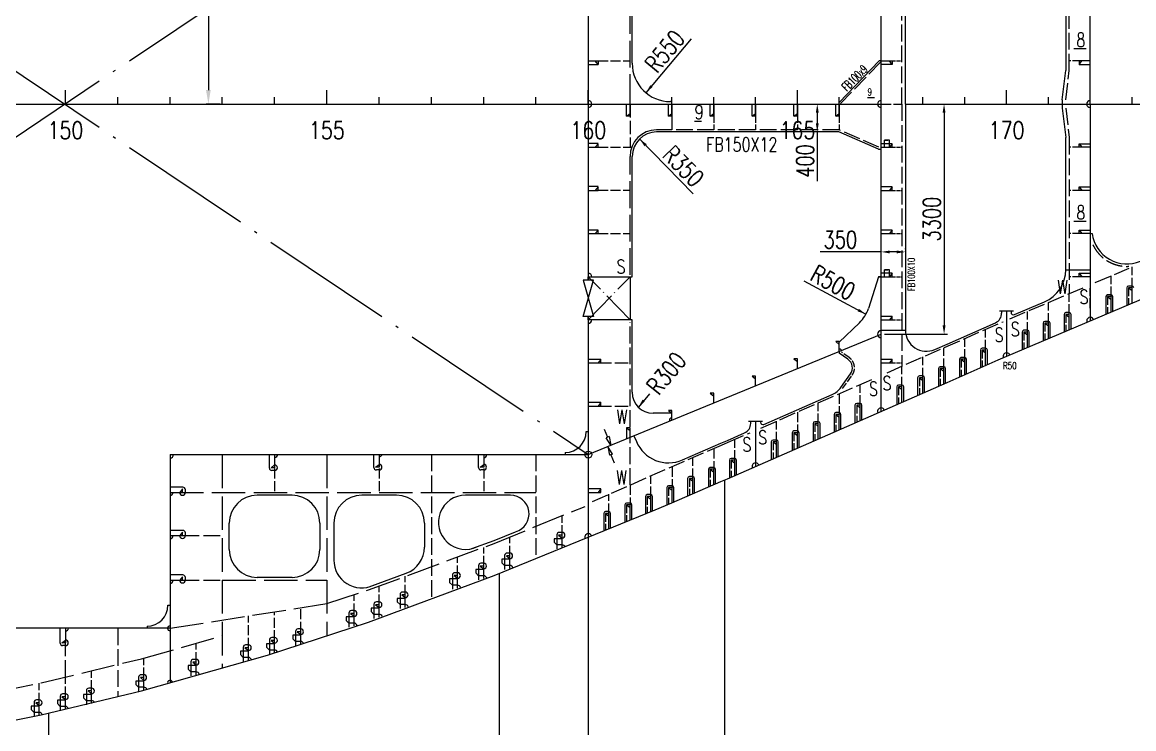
# Model space of a CAD drawing. Extents: x 444792 to 563892, y 548457 to 594763.
# Drawn here: x 537080 to 553025, y 564069 to 574205 of the extents above; entities that cross this region are included whole.
import ezdxf
from ezdxf.enums import TextEntityAlignment as Align

# ---------------------------------------------------------------- set-up
doc = ezdxf.new("R2010")
doc.units = 0
doc.header["$LTSCALE"] = 40
doc.header["$MEASUREMENT"] = 0
doc.linetypes.add('ACAD_ISO02W100', pattern=[15, 12, -3])
doc.linetypes.add('ACAD_ISO04W100', pattern=[30.5, 24, -3, 0.5, -3])
doc.layers.get('0').update_dxf_attribs({"linetype": 'CONTINUOUS'})
doc.layers.get('DEFPOINTS').update_dxf_attribs({"linetype": 'CONTINUOUS'})
for name, color, linetype in [('01CONTINUOUS', 2, 'CONTINUOUS'), ('C-CEN', 4, 'ACAD_ISO04W100'), ('C-CON', 4, 'CONTINUOUS'), ('C-DAS', 4, 'ACAD_ISO02W100'), ('FRAME', 7, 'CONTINUOUS'), ('TEXT', 9, 'CONTINUOUS'), ('Y-CON', 2, 'CONTINUOUS'), ('Y-DAS', 2, 'ACAD_ISO02W100')]:
    doc.layers.add(name, color=color, linetype=linetype)
doc.styles.add('ROMANS', font='romans.shx', dxfattribs={"width": 0.75, "height": 250, "bigfont": 'hzdx.shx'})
doc.dimstyles.new('DM-100', dxfattribs={"dimscale": 0, "dimtxt": 250, "dimasz": 200, "dimexe": 30, "dimexo": 30, "dimgap": 50, "dimtad": 1, "dimdec": 0, "dimzin": 0, "dimdsep": 46, "dimtxsty": 'ROMANS', "dimcen": 0, "dimclrd": 1, "dimclre": 1, "dimclrt": 1, "dimadec": 0, "dimazin": 0, "dimtfac": 1, "dimtdec": 0, "dimtmove": 0, "dimatfit": 3, "dimfxl": 1, "dimtolj": 1, "dimtzin": 0, "dimarcsym": 0})
doc.dimstyles.new('DM-50', dxfattribs={"dimscale": 50, "dimtxt": 1, "dimasz": 2.5, "dimexe": 1, "dimexo": 1, "dimgap": 1, "dimtad": 1, "dimdec": 0, "dimdsep": 46, "dimtxsty": 'ROMANS', "dimblk1": 'CLOSEDBLANK', "dimblk2": 'CLOSEDBLANK', "dimcen": 0, "dimclrd": 1, "dimclre": 1, "dimclrt": 1, "dimadec": 0, "dimazin": 0, "dimtfac": 1, "dimtdec": 0, "dimtmove": 0, "dimatfit": 3, "dimldrblk": 'CLOSEDBLANK', "dimfxl": 1, "dimtolj": 1, "dimarcsym": 0})

# ---------------------------------------------------------------- blocks, each defined once
blk = doc.blocks.new('*D81')
at = {"color": 1, "linetype": 'ByBlock', "transparency": 16777216}
for p, q in [((539920, 578059), (539721, 578059)), ((539751, 577859), (539751, 573231)), ((539920, 573031), (539721, 573031))]:
    blk.add_line(p, q, dxfattribs=at)
for points in [[(539717, 577859), (539784, 577859), (539751, 578059)], [(539717, 573231), (539784, 573231), (539751, 573031)]]:
    blk.add_solid(points, dxfattribs=at)
at = {"layer": 'DEFPOINTS', "color": 0, "linetype": 'ByBlock', "transparency": 16777216}
for p in [(539950, 578059), (539751, 573031), (539950, 573031)]:
    blk.add_point(p, dxfattribs=at)
at = {"color": 1, "linetype": 'ByBlock', "transparency": 16777216, "insert": (539576, 575545), "char_height": 250, "attachment_point": 5, "rotation": 90, "style": 'ROMANS'}
blk.add_mtext('\\A1;5028', dxfattribs=at)
blk = doc.blocks.new('*D226')
at = {"color": 1, "linetype": 'ByBlock', "transparency": 16777216}
blk.add_line((569934, 574777), (569286, 574002), dxfattribs=at)
blk.add_solid([(569350, 574111), (569382, 574084), (569286, 574002)], dxfattribs=at)
at = {"layer": 'DEFPOINTS', "color": 0, "linetype": 'ByBlock', "transparency": 16777216}
for p in [(569639, 574424), (569286, 574002)]:
    blk.add_point(p, dxfattribs=at)
at = {"color": 1, "linetype": 'ByBlock', "transparency": 16777216, "insert": (569556, 574597), "char_height": 250, "attachment_point": 5, "rotation": 50.0918, "style": 'ROMANS'}
blk.add_mtext('\\A1;R550', dxfattribs=at)
blk = doc.blocks.new('_CLOSEDBLANK')
at = {"color": 0, "linetype": 'ByBlock'}
for p, q in [((-1, 0.17), (0, 0)), ((-1, 0.17), (-1, -0.17)), ((0, 0), (-1, -0.17))]:
    blk.add_line(p, q, dxfattribs=at)
blk = doc.blocks.new('*D225')
at = {"color": 1, "linetype": 'ByBlock', "transparency": 16777216}
blk.add_line((569965, 572553), (569194, 573338), dxfattribs=at)
blk.add_solid([(569296, 573264), (569266, 573234), (569194, 573338)], dxfattribs=at)
at = {"layer": 'DEFPOINTS', "color": 0, "linetype": 'ByBlock', "transparency": 16777216}
for p in [(569194, 573338), (569439, 573089)]:
    blk.add_point(p, dxfattribs=at)
at = {"color": 1, "linetype": 'ByBlock', "transparency": 16777216, "insert": (569824, 572947), "char_height": 250, "attachment_point": 5, "rotation": 314.5011, "style": 'ROMANS'}
blk.add_mtext('\\A1;R350', dxfattribs=at)
blk = doc.blocks.new('M50间断')
at = {"extrusion": (0, 0, -1)}
for points in [[(125, 0), (251, 0)], [(-252, -51), (-126, -51)]]:
    blk.add_lwpolyline(points, dxfattribs=at)
at = {"extrusion": (0, 0, -1), "xscale": 125, "yscale": 125, "zscale": 125, "rotation": 180}
blk.add_blockref('_CLOSEDBLANK', (0, 0), dxfattribs=at)
at = {"xscale": 125, "yscale": 125, "zscale": 125, "rotation": 180}
blk.add_blockref('_CLOSEDBLANK', (0, -51), dxfattribs=at)
blk = doc.blocks.new('*D223')
at = {"color": 1, "linetype": 'ByBlock', "transparency": 16777216}
blk.add_line((569336, 569684), (569177, 569491), dxfattribs=at)
blk.add_solid([(569240, 569601), (569272, 569575), (569177, 569491)], dxfattribs=at)
at = {"layer": 'DEFPOINTS', "color": 0, "linetype": 'ByBlock', "transparency": 16777216}
for p in [(569368, 569723), (569177, 569491)]:
    blk.add_point(p, dxfattribs=at)
at = {"color": 1, "linetype": 'ByBlock', "transparency": 16777216, "insert": (569579, 569977), "char_height": 250, "attachment_point": 5, "rotation": 50.3974, "style": 'ROMANS'}
blk.add_mtext('\\A1;R300', dxfattribs=at)
blk = doc.blocks.new('*D221')
at = {"color": 1, "linetype": 'ByBlock', "transparency": 16777216}
for p, q in [((572659, 571718), (571784, 571718)), ((572659, 571757), (572659, 571768)), ((572884, 571718), (572784, 571718)), ((573009, 571757), (573009, 571768))]:
    blk.add_line(p, q, dxfattribs=at)
for points in [[(572784, 571738), (572784, 571697), (572659, 571718)], [(572884, 571738), (572884, 571697), (573009, 571718)]]:
    blk.add_solid(points, dxfattribs=at)
at = {"layer": 'DEFPOINTS', "color": 0, "linetype": 'ByBlock', "transparency": 16777216}
for p in [(572659, 571707), (573009, 571718), (573009, 571707)]:
    blk.add_point(p, dxfattribs=at)
at = {"color": 1, "linetype": 'ByBlock', "transparency": 16777216, "insert": (572075, 571893), "char_height": 250, "attachment_point": 5, "style": 'ROMANS'}
blk.add_mtext('\\A1;350', dxfattribs=at)
blk = doc.blocks.new('*D224')
at = {"color": 1, "linetype": 'ByBlock', "transparency": 16777216}
blk.add_line((571552, 571303), (572442, 570824), dxfattribs=at)
blk.add_solid([(572342, 570901), (572322, 570865), (572442, 570824)], dxfattribs=at)
at = {"layer": 'DEFPOINTS', "color": 0, "linetype": 'ByBlock', "transparency": 16777216}
for p in [(572002, 571061), (572442, 570824)]:
    blk.add_point(p, dxfattribs=at)
at = {"color": 1, "linetype": 'ByBlock', "transparency": 16777216, "insert": (571970, 571277), "char_height": 250, "attachment_point": 5, "rotation": 331.6737, "style": 'ROMANS'}
blk.add_mtext('\\A1;R500', dxfattribs=at)
blk = doc.blocks.new('*D213')
at = {"color": 1, "linetype": 'ByBlock', "transparency": 16777216}
for p, q in [((571744, 573714), (571744, 573564)), ((571744, 573439), (571744, 572731))]:
    blk.add_line(p, q, dxfattribs=at)
for points in [[(571723, 573714), (571765, 573714), (571744, 573839)], [(571723, 573564), (571765, 573564), (571744, 573439)]]:
    blk.add_solid(points, dxfattribs=at)
at = {"layer": 'DEFPOINTS', "color": 0, "linetype": 'ByBlock', "transparency": 16777216}
for p in [(571744, 573839), (571744, 573439), (571744, 573439)]:
    blk.add_point(p, dxfattribs=at)
at = {"color": 1, "linetype": 'ByBlock', "transparency": 16777216, "insert": (571569, 573022), "char_height": 250, "attachment_point": 5, "rotation": 90, "style": 'ROMANS'}
blk.add_mtext('\\A1;400', dxfattribs=at)

msp = doc.modelspace()

# ---------------------------------------------------------------- linework, layer by layer
for p, q in [((537700.3, 573030.7), (537700.3, 573230.7)), ((541450.3, 573030.7), (541450.3, 573230.7)), ((548200.3, 573030.7), (548200.3, 573230.7)), ((551200.3, 573030.7), (551200.3, 573230.7)), ((538450.3, 573030.7), (538450.3, 573130.7)), ((539200.3, 573030.7), (539200.3, 573130.7)), ((539950.3, 573030.7), (539950.3, 573130.7)), ((540700.3, 573030.7), (540700.3, 573130.7)), ((542200.3, 573030.7), (542200.3, 573130.7)), ((542950.3, 573030.7), (542950.3, 573130.7)), ((543700.3, 573030.7), (543700.3, 573130.7)), ((544450.3, 573030.7), (544450.3, 573130.7)), ((545800.3, 573030.7), (545800.3, 573130.7)), ((546400.3, 573030.7), (546400.3, 573130.7)), ((547000.3, 573030.7), (547000.3, 573130.7)), ((547600.3, 573030.7), (547600.3, 573130.7)), ((548800.3, 573030.7), (548800.3, 573130.7)), ((549400.3, 573030.7), (549400.3, 573130.7)), ((550000.3, 573030.7), (550000.3, 573130.7)), ((550600.3, 573030.7), (550600.3, 573130.7)), ((551800.3, 573030.7), (551800.3, 573130.7)), ((553000.3, 573030.7), (553000.3, 573130.7)), ((526450.3, 573030.7), (545200.3, 573030.7)), ((549750.3, 573030.7), (552000.3, 573030.7)), ((552400.3, 573030.7), (556000.3, 573030.7)), ((552050.3, 570654.5), (552400.3, 570654.5)), ((553000.3, 570421), (552950.3, 570421)), ((552699.8, 570293.7), (552649.8, 570293.7)), ((552724.8, 570059.6), (552724.8, 570268.7)), ((552100.3, 570039.6), (552050.3, 570039.6)), ((551800.3, 569912.4), (551750.3, 569912.4)), ((551825.3, 569678.4), (551825.3, 569887.4)), ((552025.3, 570014.6), (552025.3, 569761.7)), ((552125.3, 569805.6), (552125.3, 570014.6)), ((549750.3, 569785), (549400.3, 569785)), ((551500.3, 569785.3), (551450.3, 569785.3)), ((551525.3, 569551.3), (551525.3, 569760.3)), ((550825.3, 569502.6), (550825.3, 569249.7)), ((550900.3, 569527.6), (550850.3, 569527.6)), ((550925.3, 569293.5), (550925.3, 569502.6)), ((550225.3, 569237.1), (550225.3, 568984.2)), ((550300.3, 569262.1), (550250.3, 569262.1)), ((550325.3, 569028.1), (550325.3, 569237.1)), ((550525.3, 569369.7), (550525.3, 569116.8)), ((550600.3, 569394.7), (550550.3, 569394.7)), ((550625.3, 569160.7), (550625.3, 569369.7)), ((549925.3, 569105.5), (549925.3, 568852.7)), ((550000.3, 569130.5), (549950.3, 569130.5)), ((550025.3, 568896.5), (550025.3, 569105.5)), ((549625.3, 568974), (549625.3, 568721.1)), ((549700.3, 568999), (549650.3, 568999)), ((549725.3, 568765), (549725.3, 568974)), ((548800.3, 568604.4), (548750.3, 568604.4)), ((549025.3, 568710.9), (549025.3, 568458)), ((549100.3, 568735.9), (549050.3, 568735.9)), ((549125.3, 568501.9), (549125.3, 568710.9)), ((548425.3, 568447.8), (548425.3, 568195)), ((548500.3, 568472.8), (548450.3, 568472.8)), ((548525.3, 568238.8), (548525.3, 568447.8)), ((548725.3, 568579.4), (548725.3, 568326.5)), ((548825.3, 568370.3), (548825.3, 568579.4)), ((545170.3, 568332.7), (545200.3, 568332.7)), ((548200.3, 568341.3), (548150.3, 568341.3)), ((548225.3, 568107.3), (548225.3, 568316.3)), ((547825.3, 568184.8), (547825.3, 567931.9)), ((547900.3, 568209.8), (547850.3, 568209.8)), ((547925.3, 567975.7), (547925.3, 568184.8)), ((544870.3, 568032.7), (544870.3, 568002.7)), ((547000.3, 567816.8), (546950.3, 567816.8)), ((547225.3, 567921.7), (547225.3, 567668.8)), ((547300.3, 567946.7), (547250.3, 567946.7)), ((547325.3, 567712.6), (547325.3, 567921.7)), ((540700.3, 567774.2), (540660.3, 567774.2)), ((542200.3, 567782.7), (542160.3, 567782.7)), ((543700.3, 567782.7), (543660.3, 567782.7)), ((546625.3, 567661.3), (546625.3, 567408.4)), ((546700.3, 567686.3), (546650.3, 567686.3)), ((546725.3, 567452.2), (546725.3, 567661.3)), ((547025.3, 567582.8), (547025.3, 567791.8)), ((539420.3, 567459.7), (539420.3, 567499.7)), ((546402.1, 567556.5), (546352.1, 567556.5)), ((546427.1, 567322.5), (546427.1, 567531.5)), ((547152.7, 567637.6), (547152.7, 559581.7)), ((540950.3, 567419.7), (540450.3, 567419.7)), ((542450.3, 567419.7), (541950.3, 567419.7)), ((544083, 567419.7), (543439, 567419.7)), ((546021.3, 567403), (546021.3, 567152.5)), ((546096.3, 567428), (546046.3, 567428)), ((546121.3, 567194), (546121.3, 567403)), ((545496.3, 567183.8), (545446.3, 567183.8)), ((545725.3, 567282.6), (545725.3, 567029.7)), ((545800.3, 567307.6), (545750.3, 567307.6)), ((545825.3, 567073.5), (545825.3, 567282.6)), ((540050.3, 566640.7), (540050.3, 567019.7)), ((541350.3, 567019.7), (541350.3, 566640.7)), ((541550.3, 567019.7), (541550.3, 566489.4)), ((542850.3, 567019.7), (542850.3, 566676.4)), ((545421.3, 567158.8), (545421.3, 566906)), ((545521.3, 566949.8), (545521.3, 567158.8)), ((539420.3, 566840.7), (539420.3, 566880.7)), ((544825.3, 566885.8), (544785.3, 566885.8)), ((545200.3, 566818.4), (545200.3, 560998.7)), ((544075.3, 566590.8), (544035.3, 566590.8)), ((543700.3, 566444), (543660.3, 566444)), ((539420.3, 566200.7), (539420.3, 566240.7)), ((540950.3, 566240.7), (540450.3, 566240.7)), ((543325.3, 566307.9), (543285.3, 566307.9)), ((543920.2, 566297.5), (543920.2, 559581.7)), ((542200.3, 565889.6), (542160.3, 565889.6)), ((542575.3, 566030.1), (542535.3, 566030.1)), ((539170.3, 565840.7), (539200.3, 565840.7)), ((541841.3, 565763.6), (541801.3, 565763.6)), ((538870.3, 565540.7), (538870.3, 565510.7)), ((541075.3, 565500.9), (541035.3, 565500.9)), ((537700.3, 565262), (537660.3, 565262)), ((540325.3, 565271.9), (540285.3, 565271.9)), ((540700.3, 565377.7), (540660.3, 565377.7)), ((539575.3, 565064.8), (539535.3, 565064.8)), ((538825.3, 564843.8), (538785.3, 564843.8)), ((538075.3, 564651.6), (538035.3, 564651.6)), ((537325.3, 564483), (537285.3, 564483)), ((537700.3, 564569.3), (537660.3, 564569.3)), ((537455.2, 564293.2), (537455.2, 559581.7))]:
    msp.add_line(p, q)
at = {"lineweight": -2, "ltscale": 0.5}
for p, q in [((546400.3, 573065.7), (546380.3, 573065.7)), ((546400.3, 573030.7), (546400.3, 573065.7)), ((549365.4, 572382.1), (549400.3, 572382.1)), ((552400.3, 571173.7), (552429.5, 571173.7)), ((549365.3, 570554.7), (549219.2, 570100.2)), ((549400.3, 570554.7), (549365.3, 570554.7)), ((548800.3, 569613.2), (549090.5, 569893.5)), ((545750.3, 568388.8), (545750.3, 568229))]:
    msp.add_line(p, q, dxfattribs=at)
at = {"color": 1, "linetype": 'ByBlock'}
for p, q in [((550304, 572905.7), (550304, 569855.7)), ((549450.3, 569730.7), (550354, 569730.7))]:
    msp.add_line(p, q, dxfattribs=at)
at = {"ltscale": 0.3}
for p, q in [((545275.3, 570505.9), (545125.3, 570505.9)), ((545125.3, 570505.9), (545275.3, 569985.7)), ((545125.3, 569985.7), (545275.3, 570505.9)), ((545275.3, 569985.7), (545125.3, 569985.7)), ((545380.3, 569366.7), (545200.3, 569366.7)), ((545380.3, 568747.7), (545200.3, 568747.7)), ((545380.3, 567509.7), (545200.3, 567509.7))]:
    msp.add_line(p, q, dxfattribs=at)
at = {"color": 7, "ltscale": 0.2}
for p, q in [((552925.3, 570396), (552925.3, 570144.3)), ((552624.8, 570268.7), (552624.8, 570018.6)), ((551725.3, 569892.4), (551725.3, 569640.9)), ((552025.3, 569979.6), (552025.3, 569764.5)), ((551425.3, 569765.3), (551425.3, 569513.7)), ((548125.3, 568321.3), (548125.3, 568069.7)), ((540625.3, 567809.2), (540625.3, 568002.7)), ((542125.3, 567817.7), (542125.3, 568002.7)), ((543625.3, 567817.7), (543625.3, 568002.7)), ((546925.3, 567796.8), (546925.3, 567545.2)), ((539385.3, 567534.7), (539200.3, 567534.7)), ((546327.1, 567531.6), (546327.1, 567280)), ((539385.3, 566915.7), (539200.3, 566915.7)), ((544750.3, 566850.8), (544750.3, 566649.3)), ((544825.3, 566796.1), (544710.3, 566796.1)), ((544710.3, 566796.1), (544710.3, 566746.5)), ((544750.3, 566706.5), (544710.3, 566746.5)), ((544825.3, 566706.5), (544750.3, 566706.5)), ((544000.3, 566555.8), (544000.3, 566354.3)), ((543625.3, 566409), (543625.3, 566207.4)), ((544075.3, 566501.1), (543960.3, 566501.1)), ((543960.3, 566501.1), (543960.3, 566451.5)), ((544000.3, 566411.5), (543960.3, 566451.5)), ((544075.3, 566411.5), (544000.3, 566411.5)), ((539385.3, 566275.7), (539200.3, 566275.7)), ((543325.3, 566218.1), (543210.3, 566218.1)), ((543210.3, 566218.1), (543210.3, 566168.5)), ((543250.3, 566272.9), (543250.3, 566071.3)), ((543700.3, 566354.2), (543585.3, 566354.2)), ((543585.3, 566354.2), (543585.3, 566304.6)), ((543625.3, 566264.6), (543585.3, 566304.6)), ((543700.3, 566264.6), (543625.3, 566264.6)), ((543250.3, 566128.5), (543210.3, 566168.5)), ((543325.3, 566128.5), (543250.3, 566128.5)), ((542575.3, 565940.3), (542460.3, 565940.3)), ((542460.3, 565940.3), (542460.3, 565890.7)), ((542500.3, 565850.7), (542460.3, 565890.7)), ((542500.3, 565995.1), (542500.3, 565793.5)), ((542200.3, 565799.8), (542085.3, 565799.8)), ((542085.3, 565799.8), (542085.3, 565750.3)), ((542125.3, 565710.3), (542085.3, 565750.3)), ((542125.3, 565854.6), (542125.3, 565653.1)), ((542575.3, 565850.7), (542500.3, 565850.7)), ((541841.3, 565673.8), (541726.3, 565673.8)), ((541726.3, 565673.8), (541726.3, 565624.3)), ((541766.3, 565584.3), (541726.3, 565624.3)), ((541766.3, 565728.6), (541766.3, 565527)), ((541841.3, 565584.3), (541766.3, 565584.3)), ((542200.3, 565710.3), (542125.3, 565710.3)), ((537625.3, 565297), (537625.3, 565510.7)), ((541075.3, 565411.1), (540960.3, 565411.1)), ((540960.3, 565411.1), (540960.3, 565361.6)), ((541000.3, 565465.9), (541000.3, 565264.3)), ((540700.3, 565287.9), (540585.3, 565287.9)), ((540585.3, 565287.9), (540585.3, 565238.4)), ((540625.3, 565342.7), (540625.3, 565141.1)), ((541000.3, 565321.6), (540960.3, 565361.6)), ((541075.3, 565321.6), (541000.3, 565321.6)), ((540325.3, 565182.1), (540210.3, 565182.1)), ((540210.3, 565182.1), (540210.3, 565132.6)), ((540250.3, 565092.6), (540210.3, 565132.6)), ((540250.3, 565236.9), (540250.3, 565035.3)), ((540325.3, 565092.6), (540250.3, 565092.6)), ((540625.3, 565198.4), (540585.3, 565238.4)), ((540700.3, 565198.4), (540625.3, 565198.4)), ((539575.3, 564975.1), (539460.3, 564975.1)), ((539460.3, 564975.1), (539460.3, 564925.5)), ((539500.3, 565029.8), (539500.3, 564828.3)), ((538750.3, 564808.8), (538750.3, 564607.2)), ((539500.3, 564885.5), (539460.3, 564925.5)), ((539575.3, 564885.5), (539500.3, 564885.5)), ((538000.3, 564616.6), (538000.3, 564415)), ((538825.3, 564754), (538710.3, 564754)), ((538710.3, 564754), (538710.3, 564704.5)), ((538750.3, 564664.5), (538710.3, 564704.5)), ((538825.3, 564664.5), (538750.3, 564664.5)), ((537700.3, 564479.5), (537585.3, 564479.5)), ((537585.3, 564479.5), (537585.3, 564429.9)), ((537625.3, 564534.3), (537625.3, 564332.7)), ((538075.3, 564561.8), (537960.3, 564561.8)), ((537960.3, 564561.8), (537960.3, 564512.3)), ((538000.3, 564472.3), (537960.3, 564512.3)), ((538075.3, 564472.3), (538000.3, 564472.3)), ((537325.3, 564393.2), (537210.3, 564393.2)), ((537210.3, 564393.2), (537210.3, 564343.7)), ((537250.3, 564303.7), (537210.3, 564343.7)), ((537250.3, 564448), (537250.3, 564246.4)), ((537325.3, 564303.7), (537250.3, 564303.7)), ((537625.3, 564389.9), (537585.3, 564429.9)), ((537700.3, 564389.9), (537625.3, 564389.9))]:
    msp.add_line(p, q, dxfattribs=at)
msp.add_lwpolyline([(543529.5, 566653.1), (543850.3, 566769.1), (544157.3, 566894)])
msp.add_circle((545200.3, 568002.7), 50)
for centre, radius, start, end in [((546380.3, 573615.7), 550, 180, 270), ((552400.3, 573030.7), 50, 90, 270), ((552950.3, 570396), 25, 90, 180), ((553000.3, 570396), 25, 0, 90), ((552649.8, 570268.7), 25, 90, 180), ((552699.8, 570268.7), 25, 0, 90), ((552050.3, 570014.6), 25, 90, 180), ((552100.3, 570014.6), 25, 0, 90), ((551750.3, 569887.4), 25, 90, 180), ((551800.3, 569887.4), 25, 0, 90), ((551450.3, 569760.3), 25, 90, 180), ((551500.3, 569760.3), 25, 0, 90), ((550850.3, 569502.6), 25, 90, 180), ((550900.3, 569502.6), 25, 0, 90), ((550250.3, 569237.1), 25, 90, 180), ((550300.3, 569237.1), 25, 0, 90), ((550550.3, 569369.7), 25, 90, 180), ((550600.3, 569369.7), 25, 0, 90), ((549950.3, 569105.5), 25, 90, 180), ((550000.3, 569105.5), 25, 0, 90), ((549650.3, 568974), 25, 90, 180), ((549700.3, 568974), 25, 0, 90), ((548750.3, 568579.4), 25, 90, 180), ((548800.3, 568579.4), 25, 0, 90), ((549050.3, 568710.9), 25, 90, 180), ((549100.3, 568710.9), 25, 0, 90), ((548450.3, 568447.8), 25, 90, 180), ((548500.3, 568447.8), 25, 0, 90), ((544870.3, 568332.7), 300, 270, 0), ((548150.3, 568316.3), 25, 90, 180), ((548200.3, 568316.3), 25, 0, 90), ((547850.3, 568184.8), 25, 90, 180), ((547900.3, 568184.8), 25, 0, 90), ((539200.3, 568002.7), 50, 270, 0), ((540660.3, 567809.2), 35, 180, 270), ((540700.3, 567814.2), 40, 270, 90), ((542160.3, 567817.7), 35, 180, 270), ((542200.3, 567822.7), 40, 270, 90), ((543660.3, 567817.7), 35, 180, 270), ((543700.3, 567822.7), 40, 270, 90), ((546950.3, 567791.8), 25, 90, 180), ((547000.3, 567791.8), 25, 0, 90), ((547250.3, 567921.7), 25, 90, 180), ((547300.3, 567921.7), 25, 0, 90), ((546650.3, 567661.3), 25, 90, 180), ((546700.3, 567661.3), 25, 0, 90), ((539385.3, 567499.7), 35, 0, 90), ((546352.1, 567531.5), 25, 90, 180), ((546402.1, 567531.5), 25, 0, 90), ((539380.3, 567459.7), 40, 180, 360), ((540450.3, 567019.7), 400, 90, 180), ((540950.3, 567019.7), 400, 0, 90), ((541950.3, 567019.7), 400, 90, 180), ((542450.3, 567019.7), 400, 0, 90), ((543439, 567031), 388.7, 90, 296.29357), ((544083, 567152.4), 267.3, 286.13958, 90), ((546046.3, 567403), 25, 90, 180), ((546096.3, 567403), 25, 0, 90), ((545446.3, 567158.8), 25, 90, 180), ((545496.3, 567158.8), 25, 0, 90), ((545750.3, 567282.6), 25, 90, 180), ((545800.3, 567282.6), 25, 0, 90), ((539385.3, 566880.7), 35, 0, 90), ((544785.3, 566850.8), 35, 90, 180), ((544825.3, 566845.8), 40, 270, 90), ((539380.3, 566840.7), 40, 180, 360), ((540450.3, 566640.7), 400, 180, 270), ((540950.3, 566640.7), 400, 270, 360), ((542450.3, 566676.4), 400, 290.35226, 360), ((544035.3, 566555.8), 35, 90, 180), ((544075.3, 566550.8), 40, 270, 90), ((541950.3, 566489.4), 400, 180, 295.1347), ((543660.3, 566409), 35, 90, 180), ((543700.3, 566404), 40, 270, 90), ((539385.3, 566240.7), 35, 0, 90), ((543285.3, 566272.9), 35, 90, 180), ((543325.3, 566267.9), 40, 270, 90), ((539380.3, 566200.7), 40, 180, 360), ((542160.3, 565854.6), 35, 90, 180), ((542200.3, 565849.6), 40, 270, 90), ((542535.3, 565995.1), 35, 90, 180), ((542575.3, 565990.1), 40, 270, 90), ((538870.3, 565840.7), 300, 270, 0), ((541801.3, 565728.6), 35, 90, 180), ((541841.3, 565723.6), 40, 270, 90), ((539200.3, 565510.7), 35, 90, 270), ((541035.3, 565465.9), 35, 90, 180), ((541075.3, 565460.9), 40, 270, 90), ((537660.3, 565297), 35, 180, 270), ((537700.3, 565302), 40, 270, 90), ((540285.3, 565236.9), 35, 90, 180), ((540325.3, 565231.9), 40, 270, 90), ((540660.3, 565342.7), 35, 90, 180), ((540700.3, 565337.7), 40, 270, 90), ((539535.3, 565029.8), 35, 90, 180), ((539575.3, 565024.8), 40, 270, 90), ((538785.3, 564808.8), 35, 90, 180), ((538825.3, 564803.8), 40, 270, 90), ((538035.3, 564616.6), 35, 90, 180), ((538075.3, 564611.6), 40, 270, 90), ((539200.3, 564729.7), 35, 15.76305, 195.76305), ((537285.3, 564448), 35, 90, 180), ((537325.3, 564443), 40, 270, 90), ((537660.3, 564534.3), 35, 90, 180), ((537700.3, 564529.3), 40, 270, 90)]:
    msp.add_arc(centre, radius, start, end)
at = {"lineweight": -2, "ltscale": 0.5}
for centre, radius, start, end in [((545200.3, 573030.7), 50, 270, 90), ((552925.3, 571238.1), 500, 187.40151, 292.96873), ((548743.2, 570253.2), 500, 314.00231, 342.17943), ((552400.3, 569921.7), 50, 22.96873, 202.96873), ((549400.3, 569730.7), 50, 90, 270), ((548800.3, 569483.7), 35, 22.5613, 90), ((546400.3, 568495.8), 35, 90, 201.37546)]:
    msp.add_arc(centre, radius, start, end, dxfattribs=at)
at = {"ltscale": 0.3}
for centre, start, end in [((549400.3, 573030.7), 90, 270), ((545200.3, 570554.7), 0, 90), ((545200.3, 569935.7), 270, 0), ((545200.3, 566818.4), 22.14256, 202.14256)]:
    msp.add_arc(centre, 50, start, end, dxfattribs=at)
at = {"color": 7, "ltscale": 0.2}
for centre, start, end in [((540700.3, 568008.8), 270, 0), ((542200.3, 568017.2), 270, 341.1214), ((543700.3, 568002.7), 270, 0), ((539200.3, 567459.7), 270, 0), ((539200.3, 566840.7), 270, 0), ((544825.3, 566661.5), 17.8263, 90), ((544075.3, 566366.5), 17.8263, 90), ((543700.3, 566219.6), 17.8263, 90), ((539200.3, 566200.7), 270, 0), ((543325.3, 566083.5), 17.8263, 90), ((542575.3, 565805.7), 17.8263, 90), ((541841.3, 565539.3), 17.8263, 90), ((542200.3, 565665.3), 17.8263, 90), ((537700.3, 565517.4), 270, 351.40285), ((541075.3, 565276.6), 17.8263, 90), ((540325.3, 565047.6), 17.8263, 90), ((540700.3, 565153.4), 17.8263, 90), ((539575.3, 564840.5), 17.8263, 90), ((538825.3, 564619.5), 17.8263, 90), ((538075.3, 564427.3), 17.8263, 90), ((537325.3, 564258.7), 17.8263, 90), ((537700.3, 564344.9), 17.8263, 90)]:
    msp.add_arc(centre, 45, start, end, dxfattribs=at)
at = {"color": 1, "linetype": 'ByBlock'}
for points in [[(550283.2, 572905.7), (550324.9, 572905.7), (550304, 573030.7)], [(550283.2, 569855.7), (550324.9, 569855.7), (550304, 569730.7)]]:
    msp.add_solid(points, dxfattribs=at)
at = {"layer": '01CONTINUOUS'}
for p, q in [((552400.3, 573030.7), (552400.3, 576139.6)), ((552000.3, 573090.7), (552000.3, 572970.7)), ((552000.3, 573030.7), (552400.3, 573030.7)), ((552400.3, 573030.7), (552400.3, 569921.7)), ((552400.3, 573030.7), (552400.3, 569921.7)), ((545800.3, 570554.7), (545800.3, 569935.7)), ((551100.3, 570063.2), (551300.3, 570063.2)), ((551200.3, 570063.2), (551200.3, 569413.2)), ((547500.3, 568483.2), (547700.3, 568483.2)), ((547600.3, 568483.2), (547600.3, 567833.2)), ((539200.3, 568002.7), (539200.3, 564729.7)), ((539200.3, 568002.7), (545200.3, 568002.7)), ((539200.3, 565510.7), (526450.3, 565510.7))]:
    msp.add_line(p, q, dxfattribs=at)
for points in [[(545200.3, 570505.9), (545200.3, 570554.7), (545830.3, 570554.7)], [(546400.3, 567310.8), (547100.3, 567615.3), (547196.3, 567656.1), (550350.3, 569039), (551081.3, 569362.7), (553600.3, 570430.3)], [(545830.3, 569935.7), (545200.3, 569935.7), (545200.3, 569985.7)], [(480700.3, 562530.7), (515850.3, 562530.7), (517850.3, 562530.7), (520911.2, 562530.7), (522967.6, 562549.7), (524200.3, 562600.8), (524350.3, 562607.3), (525700.3, 562654.5), (526115.6, 562680.6), (528466.3, 562879.7), (530850.3, 563161.6), (532670.3, 563414.5), (534996.3, 563793.6), (537350.3, 564268), (538789.3, 564613.6), (540600.3, 565124.8), (542047.3, 565600.3), (543850.3, 566269.1), (546161.3, 567209.5), (546400.3, 567310.8)]]:
    msp.add_lwpolyline(points, dxfattribs=at)
at = {"layer": 'C-CEN', "ltscale": 2}
for p, q in [((526450.3, 580550.7), (545200.3, 568002.7)), ((526450.3, 565510.7), (545200.3, 578058.7))]:
    msp.add_line(p, q, dxfattribs=at)
at = {"layer": 'C-CEN', "ltscale": 0.5}
for p, q in [((545800.3, 569935.7), (545200.3, 570554.7)), ((545200.3, 569935.7), (545800.3, 570554.7))]:
    msp.add_line(p, q, dxfattribs=at)
at = {"layer": 'C-CON'}
for p, q in [((549750.3, 573030.7), (549750.3, 576276.3)), ((545830.3, 573615.7), (545830.3, 575506.7)), ((545340.3, 573595.8), (545200.3, 573595.8)), ((549375.3, 573649.7), (548800.3, 573055.7)), ((549400.3, 573649.7), (549375.3, 573649.7)), ((549560.3, 573599.7), (549400.3, 573599.7)), ((552240.3, 573599.7), (552400.3, 573599.7)), ((552000.3, 573090.7), (552050.3, 573511.9)), ((545750.3, 572857.5), (545750.3, 573030.7)), ((546350.3, 572857.5), (546350.3, 573030.7)), ((546950.3, 572857.5), (546950.3, 573030.7)), ((547550.3, 572857.5), (547550.3, 573030.7)), ((548150.3, 572857.5), (548150.3, 573030.7)), ((548750.3, 572857.5), (548750.3, 573030.7)), ((548800.3, 573030.7), (548800.3, 573055.7)), ((549750.3, 573030.7), (549750.3, 569785)), ((552000.3, 572970.7), (552050.3, 572549.5)), ((548796.3, 572630.7), (546180.3, 572630.7)), ((549365.4, 572382.1), (548796.3, 572630.7)), ((545340.3, 572465.5), (545200.3, 572465.5)), ((549560.3, 572461.7), (549400.3, 572461.7)), ((549450.3, 572512.5), (549495.1, 572512.5)), ((549520, 572512.5), (549450.3, 572512.5)), ((549450.3, 572411.7), (549450.3, 572512.5)), ((549520, 572411.3), (549520, 572512.5)), ((552240.3, 572461.7), (552400.3, 572461.7)), ((545830.3, 570554.7), (545830.3, 572280.7)), ((545340.3, 571846.5), (545200.3, 571846.5)), ((549560.3, 571842.7), (549400.3, 571842.7)), ((552240.3, 571842.7), (552400.3, 571842.7)), ((545340.3, 571223.7), (545200.3, 571223.7)), ((549560.3, 571223.7), (549400.3, 571223.7)), ((552240.3, 571223.7), (552400.3, 571223.7)), ((549370.3, 570554.7), (549400.3, 570554.7)), ((549560.3, 570604.7), (549400.3, 570604.7)), ((549520, 570655.5), (549450.3, 570655.5)), ((549450.3, 570655.5), (549495.1, 570655.5)), ((549450.3, 570554.7), (549450.3, 570655.5)), ((549520, 570554.3), (549520, 570655.5)), ((552240.3, 570604.7), (552400.3, 570604.7)), ((551130.3, 570063.2), (551130.3, 570032)), ((545830.3, 568895.8), (545830.3, 569935.7)), ((549560.3, 569985.7), (549400.3, 569985.7)), ((550350.3, 569589), (551041.1, 569894.9)), ((550170.8, 569510.3), (550350.3, 569589)), ((548800.3, 569483.7), (548800.3, 569458.7)), ((548925.9, 569369.9), (548800.3, 569458.7)), ((549560.3, 569366.7), (549400.3, 569366.7)), ((548824.7, 568967), (548961.8, 569160.8)), ((547719.4, 568435.4), (548700.3, 568865.5)), ((547719.4, 568435.4), (548700.3, 568865.5)), ((546400.3, 568595.8), (546130.3, 568595.8)), ((547670.3, 568483.2), (547670.3, 568467.5)), ((547670.3, 568483.2), (547670.3, 568467.5))]:
    msp.add_line(p, q, dxfattribs=at)
for points in [[(551264.3, 575998.2), (551264.3, 576018.3, -0.5371436), (551313, 576050.5), (551745.4, 575867.2, -0.3011146), (552050.3, 575406.8), (552050.3, 573511.9)], [(551264.3, 570063.2), (551264.3, 570043.1, 0.5371436), (551313, 570010.9), (551745.4, 570194.2, 0.3011146), (552050.3, 570654.5), (552050.3, 572549.5)], [(545855, 568272), (545890.1, 568189.1, 0.4169359), (546549.9, 567925.8), (547100.3, 568165.3), (547196.3, 568206.1), (547440.6, 568313.2, 0.2977514), (547530.3, 568450.5), (547530.3, 568483.2)]]:
    msp.add_lwpolyline(points, format="xyb", dxfattribs=at)
msp.add_lwpolyline([(542057.7, 566104.1), (542589.4, 566301.4)], dxfattribs=at)
for centre, radius, start, end in [((546180.3, 572280.7), 380, 90, 180), ((546180.3, 572280.7), 350, 90, 180), ((550980.3, 570032), 150, 293.88463, 0), ((550050.3, 569785), 300, 180, 293.67609), ((551200.3, 569413.2), 50, 20.82217, 200.83753), ((548839.3, 569247.4), 150, 324.72768, 54.72768), ((548579.8, 569140.3), 300, 293.67609, 324.72768), ((546130.3, 568895.8), 300, 180, 270), ((549400.3, 568623.6), 50, 20.82217, 200.83753), ((547705.3, 568467.5), 35, 180, 293.67609), ((547705.3, 568467.5), 35, 180, 293.67609), ((547600.3, 567833.2), 50, 20.82217, 200.83753)]:
    msp.add_arc(centre, radius, start, end, dxfattribs=at)
at = {"layer": 'C-DAS', "ltscale": 0.5}
for p, q in [((549700.3, 573030.7), (549700.3, 576790.1)), ((552100.3, 573511.9), (552100.3, 575752.3)), ((549393.3, 573632.3), (548818.3, 573038.3)), ((552050.3, 573090.7), (552100.3, 573511.9)), ((549700.3, 573030.7), (549700.3, 569271.3)), ((552050.3, 572970.7), (552100.3, 572549.5)), ((548800.3, 572660.7), (546177.1, 572660.7)), ((549370.3, 572411.7), (548800.3, 572660.7)), ((552100.3, 572549.5), (552100.3, 570309.1)), ((545800.3, 568398.7), (545800.3, 569903.5)), ((547674, 568382.8), (549311.5, 569100.8)), ((547208.2, 568178.5), (547524.3, 568317.1)), ((545259.5, 567331.7), (547112.2, 568137.7)), ((545800.3, 567567), (545800.3, 568249.5)), ((547112.2, 568137.7), (547208.2, 568178.5))]:
    msp.add_line(p, q, dxfattribs=at)
at = {"layer": 'C-DAS', "ltscale": 0.8}
for p, q in [((545800.3, 573076.5), (545800.3, 575506.7)), ((545800.3, 570579.5), (545800.3, 572280.7))]:
    msp.add_line(p, q, dxfattribs=at)
at = {"layer": 'C-DAS'}
for p, q in [((546000.3, 573030.7), (549400.3, 573030.7)), ((539200.3, 567459.7), (544450.3, 567459.7)), ((539950.3, 566200.7), (541450.3, 566200.7))]:
    msp.add_line(p, q, dxfattribs=at)
at = {"layer": 'C-DAS', "ltscale": 0.25}
for p, q in [((552950.3, 570396), (552950.3, 570157)), ((552649.8, 570268.7), (552649.8, 570026.8)), ((551750.3, 569887.4), (551750.3, 569645.5)), ((552050.3, 570014.6), (552050.3, 569772.7)), ((551450.3, 569760.3), (551450.3, 569518.4)), ((550850.3, 569502.6), (550850.3, 569260.6)), ((550250.3, 569237.1), (550250.3, 568995.2)), ((550550.3, 569369.7), (550550.3, 569127.8)), ((549950.3, 569105.5), (549950.3, 568863.6)), ((549650.3, 568974), (549650.3, 568732.1)), ((549050.3, 568710.9), (549050.3, 568469)), ((548450.3, 568447.8), (548450.3, 568205.9)), ((548750.3, 568579.4), (548750.3, 568337.5)), ((548150.3, 568316.3), (548150.3, 568074.4)), ((547850.3, 568184.8), (547850.3, 567942.8)), ((547250.3, 567921.7), (547250.3, 567679.8)), ((546650.3, 567661.3), (546650.3, 567419.3)), ((546950.3, 567791.8), (546950.3, 567549.9)), ((546352.1, 567531.5), (546352.1, 567289.6)), ((546046.3, 567403), (546046.3, 567162.7)), ((545750.3, 567282.6), (545750.3, 567040.7)), ((545446.3, 567158.8), (545446.3, 566916.9))]:
    msp.add_line(p, q, dxfattribs=at)
at = {"layer": 'C-DAS', "ltscale": 0.2}
for p, q in [((548943.2, 569394.4), (548831.7, 569473.2)), ((548849.2, 568949.7), (548986.3, 569143.5))]:
    msp.add_line(p, q, dxfattribs=at)
at = {"layer": 'C-DAS', "ltscale": 0.5, "flags": 128}
for points in [[(552472.3, 570469.7), (552958.5, 570675.7)], [(551248.7, 569951.1), (552353.4, 570419.3)], [(549485.9, 569177.2), (550362.4, 569561.6), (551093.2, 569885.2), (551150.5, 569909.5)]]:
    msp.add_lwpolyline(points, dxfattribs=at)
at = {"layer": 'C-DAS'}
for points in [[(541450.3, 565864.1), (542047.3, 566060.3), (543850.3, 566729.1), (545154.5, 567259.8)], [(526450.3, 563168.9), (528466.3, 563339.7), (530850.3, 563621.6), (532670.3, 563874.5), (534996.3, 564253.6), (537350.3, 564728), (538789.3, 565073.6), (539950.3, 565401.4)]]:
    msp.add_lwpolyline(points, dxfattribs=at)
at = {"layer": 'C-DAS', "ltscale": 0.5}
msp.add_arc((552925.3, 571238.1), 535, 204.89106, 273.35618, dxfattribs=at)
at = {"layer": 'C-DAS', "ltscale": 0.2}
msp.add_arc((548839.3, 569247.4), 180, 324.72768, 54.72768, dxfattribs=at)
at = {"layer": 'DEFPOINTS', "color": 0, "linetype": 'ByBlock'}
for p in [(549400.3, 569730.7), (550304, 569730.7), (539200.3, 567990.7), (540746.5, 567423.9), (540760, 567465.1)]:
    msp.add_point(p, dxfattribs=at)
at = {"layer": 'FRAME'}
for p, q in [((545200.3, 573030.7), (545200.3, 573230.7)), ((549400.3, 573030.7), (549400.3, 573130.7))]:
    msp.add_line(p, q, dxfattribs=at)
at = {"layer": 'TEXT'}
for p, q in [((552167.6, 573827.3), (552342.4, 573827.3)), ((546723.5, 572785.6), (546823.9, 572785.6)), ((552167.6, 571351.3), (552342.4, 571351.3))]:
    msp.add_line(p, q, dxfattribs=at)
at = {"layer": 'TEXT', "lineweight": -2}
msp.add_line((549203.4, 573125.1), (549303.9, 573125.1), dxfattribs=at)
at = {"layer": 'Y-CON'}
for p, q in [((549400.3, 568622.5), (549400.3, 577438.9)), ((545200.3, 575555.5), (545200.3, 570510.7)), ((545200.3, 573030.7), (549400.3, 573030.7)), ((545800.3, 572857.5), (545800.3, 573030.7)), ((546400.3, 572857.5), (546400.3, 573030.7)), ((547000.3, 572857.5), (547000.3, 573030.7)), ((547600.3, 572857.5), (547600.3, 573030.7)), ((548200.3, 572857.5), (548200.3, 573030.7)), ((548800.3, 572857.5), (548800.3, 573030.7)), ((545200.3, 570510.7), (545200.3, 570505.9)), ((545200.3, 569985.7), (545200.3, 566818.4)), ((545200.3, 568002.7), (549400.3, 569730.7))]:
    msp.add_line(p, q, dxfattribs=at)
for points in [[(545200.3, 573649.7), (545340.3, 573649.7), (545340.3, 573599.7), (545300.3, 573649.7)], [(549400.3, 573649.7), (549560.3, 573649.7), (549560.3, 573599.7), (549520.3, 573649.7)], [(552400.3, 573649.7), (552240.3, 573649.7), (552240.3, 573599.7), (552280.3, 573649.7)], [(545800.3, 573030.7), (545800.3, 572857.5), (545750.3, 572857.5), (545800.3, 572897.5)], [(546400.3, 573030.7), (546400.3, 572857.5), (546350.3, 572857.5), (546400.3, 572897.5)], [(547000.3, 573030.7), (547000.3, 572857.5), (546950.3, 572857.5), (547000.3, 572897.5)], [(547600.3, 573030.7), (547600.3, 572857.5), (547550.3, 572857.5), (547600.3, 572897.5)], [(548200.3, 573030.7), (548200.3, 572857.5), (548150.3, 572857.5), (548200.3, 572897.5)], [(548800.3, 573030.7), (548800.3, 572857.5), (548750.3, 572857.5), (548800.3, 572897.5)], [(545200.3, 572411.7), (545340.3, 572411.7), (545340.3, 572461.7), (545300.3, 572411.7)], [(549400.3, 572411.7), (549560.3, 572411.7), (549560.3, 572461.7), (549520.3, 572411.7)], [(552400.3, 572411.7), (552240.3, 572411.7), (552240.3, 572461.7), (552280.3, 572411.7)], [(545200.3, 571792.7), (545340.3, 571792.7), (545340.3, 571842.7), (545300.3, 571792.7)], [(549400.3, 571792.7), (549560.3, 571792.7), (549560.3, 571842.7), (549520.3, 571792.7)], [(552400.3, 571792.7), (552240.3, 571792.7), (552240.3, 571842.7), (552280.3, 571792.7)], [(545200.3, 571173.7), (545340.3, 571173.7), (545340.3, 571223.7), (545300.3, 571173.7)], [(549400.3, 571173.7), (549560.3, 571173.7), (549560.3, 571223.7), (549520.3, 571173.7)], [(552400.3, 571173.7), (552240.3, 571173.7), (552240.3, 571223.7), (552280.3, 571173.7)], [(549400.3, 570554.7), (549560.3, 570554.7), (549560.3, 570604.7), (549520.3, 570554.7)], [(552400.3, 570554.7), (552240.3, 570554.7), (552240.3, 570604.7), (552280.3, 570554.7)], [(553000.3, 570176), (553000.3, 570396), (552950.3, 570396), (553000.3, 570356)], [(552699.8, 570048.7), (552699.8, 570268.7), (552649.8, 570268.7), (552699.8, 570228.7)], [(549400.3, 569935.7), (549560.3, 569935.7), (549560.3, 569985.7), (549520.3, 569935.7)], [(551800.3, 569667.4), (551800.3, 569887.4), (551750.3, 569887.4), (551800.3, 569847.4)], [(552100.3, 569794.6), (552100.3, 570014.6), (552050.3, 570014.6), (552100.3, 569974.6)], [(551500.3, 569540.3), (551500.3, 569760.3), (551450.3, 569760.3), (551500.3, 569720.3)], [(551500.3, 569540.3), (551500.3, 569760.3), (551450.3, 569760.3), (551500.3, 569720.3)], [(548800.3, 569483.7), (548800.3, 569623.7), (548750.3, 569623.7), (548800.3, 569583.7)], [(550900.3, 569282.6), (550900.3, 569502.6), (550850.3, 569502.6), (550900.3, 569462.6)], [(545200.3, 569316.7), (545380.3, 569316.7), (545380.3, 569366.7), (545340.3, 569316.7)], [(548200.3, 569236.7), (548200.3, 569376.7), (548150.3, 569376.7), (548200.3, 569336.7)], [(549400.3, 569316.7), (549560.3, 569316.7), (549560.3, 569366.7), (549520.3, 569316.7)], [(550300.3, 569017.1), (550300.3, 569237.1), (550250.3, 569237.1), (550300.3, 569197.1)], [(550600.3, 569149.7), (550600.3, 569369.7), (550550.3, 569369.7), (550600.3, 569329.7)], [(547600.3, 568989.7), (547600.3, 569129.7), (547550.3, 569129.7), (547600.3, 569089.7)], [(550000.3, 568885.5), (550000.3, 569105.5), (549950.3, 569105.5), (550000.3, 569065.5)], [(549700.3, 568754), (549700.3, 568974), (549650.3, 568974), (549700.3, 568934)], [(547000.3, 568742.7), (547000.3, 568882.7), (546950.3, 568882.7), (547000.3, 568842.7)], [(545200.3, 568697.7), (545380.3, 568697.7), (545380.3, 568747.7), (545340.3, 568697.7)], [(546400.3, 568495.8), (546400.3, 568635.8), (546350.3, 568635.8), (546400.3, 568595.8)], [(549100.3, 568490.9), (549100.3, 568710.9), (549050.3, 568710.9), (549100.3, 568670.9)], [(548500.3, 568227.8), (548500.3, 568447.8), (548450.3, 568447.8), (548500.3, 568407.8)], [(548800.3, 568359.4), (548800.3, 568579.4), (548750.3, 568579.4), (548800.3, 568539.4)], [(545800.3, 568248.8), (545800.3, 568388.8), (545750.3, 568388.8), (545800.3, 568348.8)], [(548200.3, 568096.3), (548200.3, 568316.3), (548150.3, 568316.3), (548200.3, 568276.3)], [(547900.3, 567964.8), (547900.3, 568184.8), (547850.3, 568184.8), (547900.3, 568144.8)], [(540700.3, 567994.2), (540700.3, 567814.2), (540650.3, 567814.2), (540700.3, 567854.2)], [(542200.3, 568002.7), (542200.3, 567822.7), (542150.3, 567822.7), (542200.3, 567862.7)], [(543700.3, 568002.7), (543700.3, 567822.7), (543650.3, 567822.7), (543700.3, 567862.7)], [(547300.3, 567701.7), (547300.3, 567921.7), (547250.3, 567921.7), (547300.3, 567881.7)], [(546700.3, 567441.3), (546700.3, 567661.3), (546650.3, 567661.3), (546700.3, 567621.3)], [(547000.3, 567571.8), (547000.3, 567791.8), (546950.3, 567791.8), (547000.3, 567751.8)], [(539200.3, 567459.7), (539380.3, 567459.7), (539380.3, 567509.7), (539340.3, 567459.7)], [(545200.3, 567459.7), (545380.3, 567459.7), (545380.3, 567509.7), (545340.3, 567459.7)], [(546402.1, 567311.5), (546402.1, 567531.5), (546352.1, 567531.5), (546402.1, 567491.5)], [(546096.3, 567183), (546096.3, 567403), (546046.3, 567403), (546096.3, 567363)], [(545800.3, 567062.6), (545800.3, 567282.6), (545750.3, 567282.6), (545800.3, 567242.6)], [(545496.3, 566938.8), (545496.3, 567158.8), (545446.3, 567158.8), (545496.3, 567118.8)], [(539200.3, 566840.7), (539380.3, 566840.7), (539380.3, 566890.7), (539340.3, 566840.7)], [(544825.3, 566665.8), (544825.3, 566845.8), (544775.3, 566845.8), (544825.3, 566805.8)], [(544075.3, 566370.8), (544075.3, 566550.8), (544025.3, 566550.8), (544075.3, 566510.8)], [(543700.3, 566224), (543700.3, 566404), (543650.3, 566404), (543700.3, 566364)], [(539200.3, 566200.7), (539380.3, 566200.7), (539380.3, 566250.7), (539340.3, 566200.7)], [(543325.3, 566087.9), (543325.3, 566267.9), (543275.3, 566267.9), (543325.3, 566227.9)], [(542575.3, 565810.1), (542575.3, 565990.1), (542525.3, 565990.1), (542575.3, 565950.1)], [(542200.3, 565669.6), (542200.3, 565849.6), (542150.3, 565849.6), (542200.3, 565809.6)], [(541841.3, 565543.6), (541841.3, 565723.6), (541791.3, 565723.6), (541841.3, 565683.6)], [(537700.3, 565510.7), (537700.3, 565302), (537650.3, 565302), (537700.3, 565342)], [(541075.3, 565280.9), (541075.3, 565460.9), (541025.3, 565460.9), (541075.3, 565420.9)], [(540700.3, 565157.7), (540700.3, 565337.7), (540650.3, 565337.7), (540700.3, 565297.7)], [(540325.3, 565051.9), (540325.3, 565231.9), (540275.3, 565231.9), (540325.3, 565191.9)], [(539575.3, 564844.8), (539575.3, 565024.8), (539525.3, 565024.8), (539575.3, 564984.8)], [(538825.3, 564623.8), (538825.3, 564803.8), (538775.3, 564803.8), (538825.3, 564763.8)], [(537700.3, 564349.3), (537700.3, 564529.3), (537650.3, 564529.3), (537700.3, 564489.3)], [(538075.3, 564431.6), (538075.3, 564611.6), (538025.3, 564611.6), (538075.3, 564571.6)], [(537325.3, 564263), (537325.3, 564443), (537275.3, 564443), (537325.3, 564403)]]:
    msp.add_lwpolyline(points, dxfattribs=at)
at = {"layer": 'Y-DAS', "ltscale": 0.3}
for p, q in [((545340.3, 573649.7), (545800.3, 573649.7)), ((549400.3, 573030.7), (549700.3, 573030.7)), ((545340.3, 572411.7), (545823.6, 572411.7)), ((545340.3, 571796.5), (545800.3, 571796.5)), ((545340.3, 571173.7), (545800.3, 571173.7)), ((553000.3, 570396), (553000.3, 570694)), ((552699.8, 570268.7), (552699.8, 570566.1)), ((552400.3, 570101.7), (552400.3, 570389.2)), ((552100.3, 570014.6), (552100.3, 570312)), ((551500.3, 569760.3), (551500.3, 570057.7)), ((551800.3, 569887.4), (551800.3, 570184.9)), ((550900.3, 569502.6), (550900.3, 569799.8)), ((550600.3, 569369.7), (550600.3, 569666.9)), ((550000.3, 569105.5), (550000.3, 569402.8)), ((550300.3, 569237.1), (550300.3, 569534.3)), ((549700.3, 568974), (549700.3, 569271.3)), ((549100.3, 568710.9), (549100.3, 569008.2)), ((548800.3, 568876.6), (548800.3, 568579.4)), ((548200.3, 568613.5), (548200.3, 568316.3)), ((548500.3, 568447.8), (548500.3, 568745.1)), ((547900.3, 568184.8), (547900.3, 568482)), ((547300.3, 567921.7), (547300.3, 568218.9)), ((547000.3, 568089.1), (547000.3, 567791.8)), ((540700.3, 567802.2), (540700.3, 567459.7)), ((542200.3, 567802.2), (542200.3, 567459.7)), ((543700.3, 567802.2), (543700.3, 567459.7)), ((546402.1, 567828.8), (546402.1, 567531.5)), ((546700.3, 567661.3), (546700.3, 567958.6)), ((546096.3, 567403), (546096.3, 567695.8)), ((545800.3, 567567), (545800.3, 567282.6)), ((545496.3, 567158.8), (545496.3, 567434.7)), ((544825.3, 566845.8), (544825.3, 567125.8)), ((544075.3, 566550.8), (544075.3, 566820.6)), ((543325.3, 566267.9), (543325.3, 566534.3)), ((543700.3, 566404), (543700.3, 566670.4)), ((542575.3, 565990.1), (542575.3, 566256.1)), ((542200.3, 565849.6), (542200.3, 566116.1)), ((541841.3, 565723.6), (541841.3, 565992.6)), ((540700.3, 565337.7), (540700.3, 565746.3)), ((541075.3, 565460.9), (541075.3, 565805.2)), ((540325.3, 565231.9), (540325.3, 565687.4)), ((539575.3, 565024.8), (539575.3, 565295.5)), ((538825.3, 564803.8), (538825.3, 565083.8)), ((537700.3, 564532.1), (537700.3, 564812.1)), ((538075.3, 564622.2), (538075.3, 564902.2)), ((537325.3, 564443), (537325.3, 564723))]:
    msp.add_line(p, q, dxfattribs=at)
at = {"layer": 'Y-DAS', "ltscale": 0.1}
for p, q in [((549560.3, 573649.7), (549700.3, 573649.7)), ((549560.3, 572411.7), (549700.3, 572411.7)), ((549560.3, 571792.7), (549700.3, 571792.7)), ((549560.3, 571173.7), (549700.3, 571173.7)), ((549560.3, 570554.7), (549700.3, 570554.7)), ((549560.3, 569935.7), (549700.3, 569935.7)), ((549560.3, 569316.7), (549700.3, 569316.7))]:
    msp.add_line(p, q, dxfattribs=at)
at = {"layer": 'Y-DAS', "ltscale": 0.2}
for p, q in [((552240.3, 573649.7), (552100.3, 573649.7)), ((546400.3, 573030.7), (546400.3, 572660.7)), ((546400.3, 572857.5), (546400.3, 572660.7)), ((547000.3, 572857.5), (547000.3, 572660.7)), ((547600.3, 572857.5), (547600.3, 572660.7)), ((548200.3, 572857.5), (548200.3, 572660.7)), ((548800.3, 572857.5), (548800.3, 572660.7)), ((552240.3, 572411.7), (552100.3, 572411.7)), ((552240.3, 571792.7), (552100.3, 571792.7)), ((552240.3, 571173.7), (552100.3, 571173.7)), ((552240.3, 570554.7), (552100.3, 570554.7))]:
    msp.add_line(p, q, dxfattribs=at)
at = {"layer": 'Y-DAS', "ltscale": 0.4}
for p, q in [((545800.3, 573030.7), (545800.3, 572411.7)), ((545340.3, 569316.7), (545800.3, 569316.7)), ((545340.3, 568697.7), (545800.3, 568697.7))]:
    msp.add_line(p, q, dxfattribs=at)
at = {"layer": 'Y-DAS'}
for p, q in [((539950.3, 568002.7), (539950.3, 564941.4)), ((541450.3, 568002.7), (541450.3, 565404.1)), ((539200.3, 565510.7), (541450.3, 565864.1))]:
    msp.add_line(p, q, dxfattribs=at)
at = {"layer": 'Y-DAS', "ltscale": 0.5}
for p, q in [((542950.3, 568002.7), (542950.3, 565935.2)), ((544450.3, 568002.7), (544450.3, 566513.2)), ((539200.3, 566762.2), (539200.3, 565291.1)), ((539380.3, 566840.7), (539950.3, 566840.7)), ((539380.3, 566200.7), (539950.3, 566200.7)), ((538450.3, 565510.7), (538450.3, 565052.6)), ((538450.3, 565510.7), (538450.3, 564532.2)), ((537700.3, 564812.1), (537700.3, 565330.7))]:
    msp.add_line(p, q, dxfattribs=at)

# ---------------------------------------------------------------- block references
at = {"lineweight": -2, "ltscale": 0.5, "rotation": 112.3636660154712}
msp.add_blockref('M50间断', (545478.4, 568117.1), dxfattribs=at)

# ---------------------------------------------------------------- texts
at = {"lineweight": -2, "style": 'ROMANS', "width": 0.6}
msp.add_text('FB100x9', height=125, rotation=45.02509, dxfattribs=at).set_placement((548911, 573206.6))
at = {"color": 1, "linetype": 'ByBlock', "insert": (550129, 571380.7), "char_height": 250, "attachment_point": 5, "rotation": 90, "style": 'ROMANS'}
msp.add_mtext('\\A1;3300', dxfattribs=at)
at = {"layer": 'FRAME', "style": 'ROMANS', "width": 0.8}
for s, p in [('150', (537700.3, 572655.7)), ('155', (541450.3, 572655.7)), ('160', (545200.3, 572655.7)), ('165', (548200.3, 572655.7)), ('170', (551200.3, 572655.7))]:
    msp.add_text(s, height=250, dxfattribs=at).set_placement(p, align=Align.MIDDLE)
at = {"layer": 'TEXT', "style": 'ROMANS', "width": 0.75}
for s, height, p in [('8', 200, (552201.4, 573853.7)), ('9', 200, (546726.2, 572813.5)), ('FB150X12', 200, (546891.3, 572349.5)), ('8', 200, (552201.4, 571377.7)), ('S', 200, (545606.3, 570598.9)), ('W', 200, (551926, 570306.7)), ('S', 200, (552247.4, 570164.1)), ('S', 200, (552247.4, 570164.1)), ('S', 200, (551260.5, 569702.6)), ('S', 200, (551030.1, 569619.7)), ('R50', 100, (551149.1, 569226.9)), ('S', 200, (549422.3, 568925.5)), ('S', 200, (549227.9, 568846.9)), ('W', 200, (545604.8, 568443.9)), ('S', 200, (547636.7, 568150.2)), ('S', 200, (547411.5, 568046)), ('W', 200, (545599.9, 567574.9))]:
    msp.add_text(s, height=height, dxfattribs=at).set_placement(p)
at = {"layer": 'TEXT', "lineweight": -2, "style": 'ROMANS', "width": 0.75}
msp.add_text('9', height=100, dxfattribs=at).set_placement((549206.1, 573153))
at = {"layer": 'TEXT', "style": 'ROMANS', "width": 0.6}
msp.add_text('FB100X10', height=100, rotation=90, dxfattribs=at).set_placement((549882.7, 570348.9))

# ---------------------------------------------------------------- dimensions: what is measured, and where the dimension line sits
dim = msp.add_linear_dim(base=(539750.6, 573030.7), p1=(539950.3, 578058.7), p2=(539950.3, 573030.7), angle=90, text='5028', dimstyle='DM-100', override={"dimscale": 1, "dimtmove": 1})
dim.commit()
dim.dimension.update_dxf_attribs({"geometry": '*D81', "text_midpoint": (539575.6, 575544.7)})
at = {"lineweight": -2, "ltscale": 0.5}
for center, mpoint, picture, middle in [((546380.3, 573615.7), (546027.5, 573193.8), '*D226', (546431.9, 573677.3)), ((546180.3, 572280.7), (545935, 572530.3), '*D225', (546440.2, 572016.3)), ((548743.2, 570253.2), (549183.3, 570015.9), '*D224', (548628.4, 570315))]:
    dim = msp.add_radius_dim(center=center, mpoint=mpoint, dimstyle='DM-50', dxfattribs=at)
    dim.commit()
    dim.dimension.update_dxf_attribs({"geometry": picture, "text_midpoint": middle, "dimtype": 164, "insert": (-23258.5, -807.9)})
at = {"color": 0}
dim = msp.add_linear_dim(base=(548485.2, 572630.7), p1=(548485.2, 573030.7), p2=(548485.2, 572630.7), angle=90, dimstyle='DM-50', dxfattribs=at)
dim.commit()
dim.dimension.update_dxf_attribs({"geometry": '*D213', "text_midpoint": (548310.2, 572214.6), "insert": (-23258.5, -807.9)})
dim = msp.add_linear_dim(base=(549750.3, 570909.7), p1=(549400.3, 570899.1), p2=(549750.3, 570899.1), dimstyle='DM-50', dxfattribs=at)
dim.commit()
dim.dimension.update_dxf_attribs({"geometry": '*D221', "text_midpoint": (548816.1, 570909.7), "dimtype": 160, "insert": (-23258.5, -807.9)})
at = {"lineweight": -2, "ltscale": 0.5}
dim = msp.add_radius_dim(center=(546109.4, 568914.8), mpoint=(545918.2, 568683.6), dimstyle='DM-50', override={"dimtmove": 1, "dimatfit": 3}, dxfattribs=at)
dim.commit()
dim.dimension.update_dxf_attribs({"geometry": '*D223', "text_midpoint": (546320, 569169.3), "dimtype": 164, "insert": (-23258.5, -807.9)})

doc.saveas('drawing.dxf')
